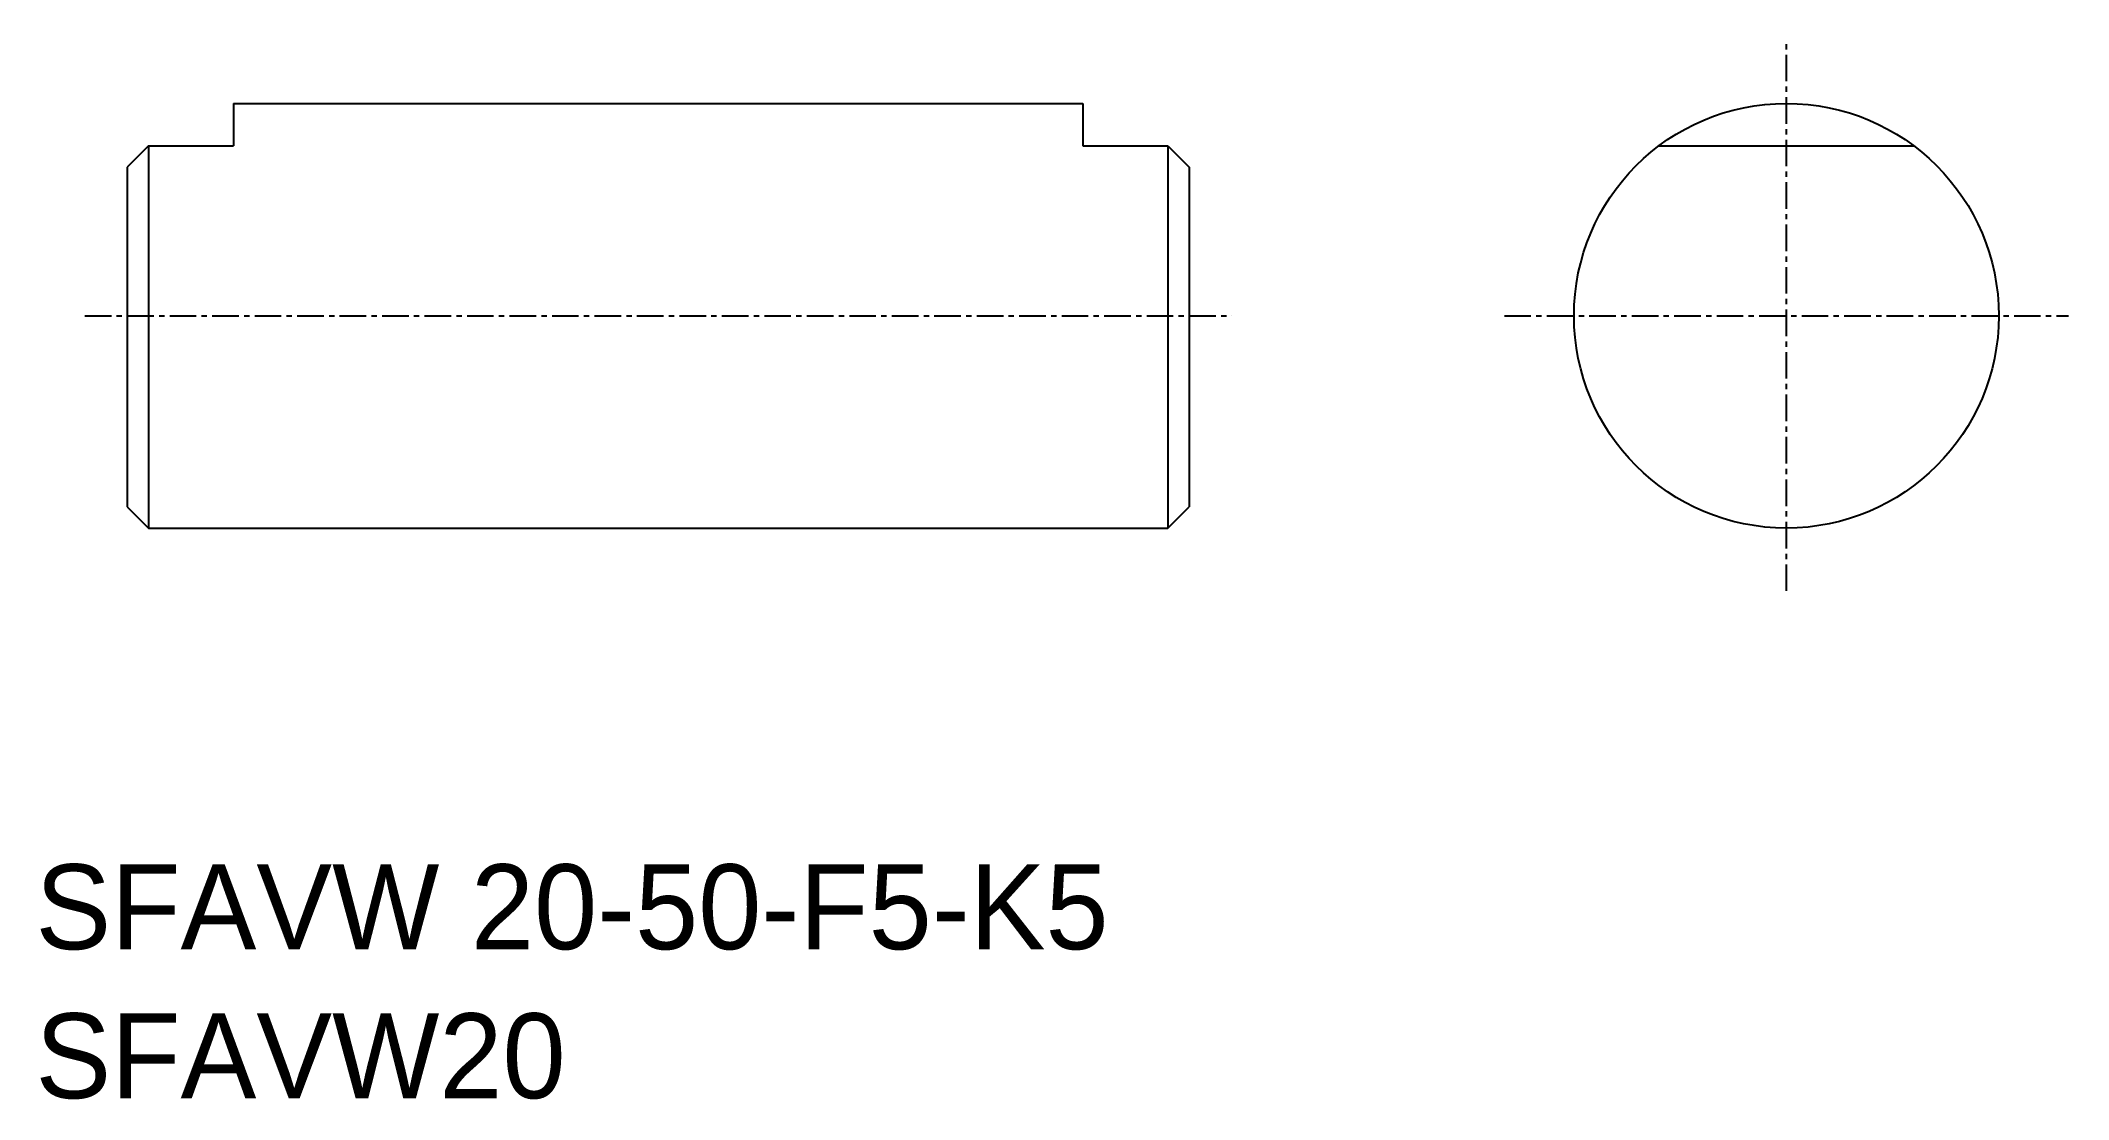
# Model space of a CAD drawing. Extents: x 111.1 to 206.6, y 94.6 to 144.4.
import ezdxf

# ---------------------------------------------------------------- set-up
doc = ezdxf.new("R2010")
doc.units = 0
doc.linetypes.add('CENTER', pattern=[2, 1.25, -0.25, 0.25, -0.25])
doc.layers.get('0').update_dxf_attribs({"linetype": 'CONTINUOUS'})
doc.layers.add('CENTER', color=1, linetype='CENTER')

msp = doc.modelspace()

# ---------------------------------------------------------------- linework, layer by layer
at = {"color": 7, "linetype": 'CONTINUOUS'}
for p, q in [((120.222, 141.488), (160.222, 141.488)), ((120.222, 141.488), (120.222, 139.488)), ((128.222, 141.488), (128.222, 141.489)), ((140.222, 141.488), (140.222, 141.488)), ((160.222, 141.488), (160.222, 139.488)), ((116.222, 139.488), (115.222, 138.488)), ((116.222, 139.488), (116.222, 121.488)), ((116.222, 139.488), (120.222, 139.488)), ((160.222, 139.488), (164.222, 139.488)), ((164.222, 139.488), (164.222, 121.488)), ((164.222, 139.488), (165.222, 138.488)), ((187.342, 139.488), (199.342, 139.488)), ((115.222, 138.488), (115.222, 122.488)), ((165.222, 138.488), (165.222, 122.488)), ((115.222, 122.488), (116.222, 121.488)), ((164.222, 121.488), (165.222, 122.488)), ((116.222, 121.488), (164.222, 121.488))]:
    msp.add_line(p, q, dxfattribs=at)
msp.add_circle((193.342, 131.488), 10, dxfattribs=at)
at = {"layer": 'CENTER', "color": 1, "linetype": 'CENTER'}
for p, q in [((193.342, 118.529), (193.342, 144.448)), ((113.222, 131.488), (167.222, 131.488)), ((180.063, 131.488), (206.622, 131.488))]:
    msp.add_line(p, q, dxfattribs=at)

# ---------------------------------------------------------------- texts
at = {"color": 7, "linetype": 'CONTINUOUS'}
for s, p in [('SFAVW 20-50-F5-K5', (110.896, 101.657)), ('SFAVW20', (110.896, 94.64))]:
    msp.add_text(s, height=4, dxfattribs=at).set_placement(p)

doc.saveas('drawing.dxf')
